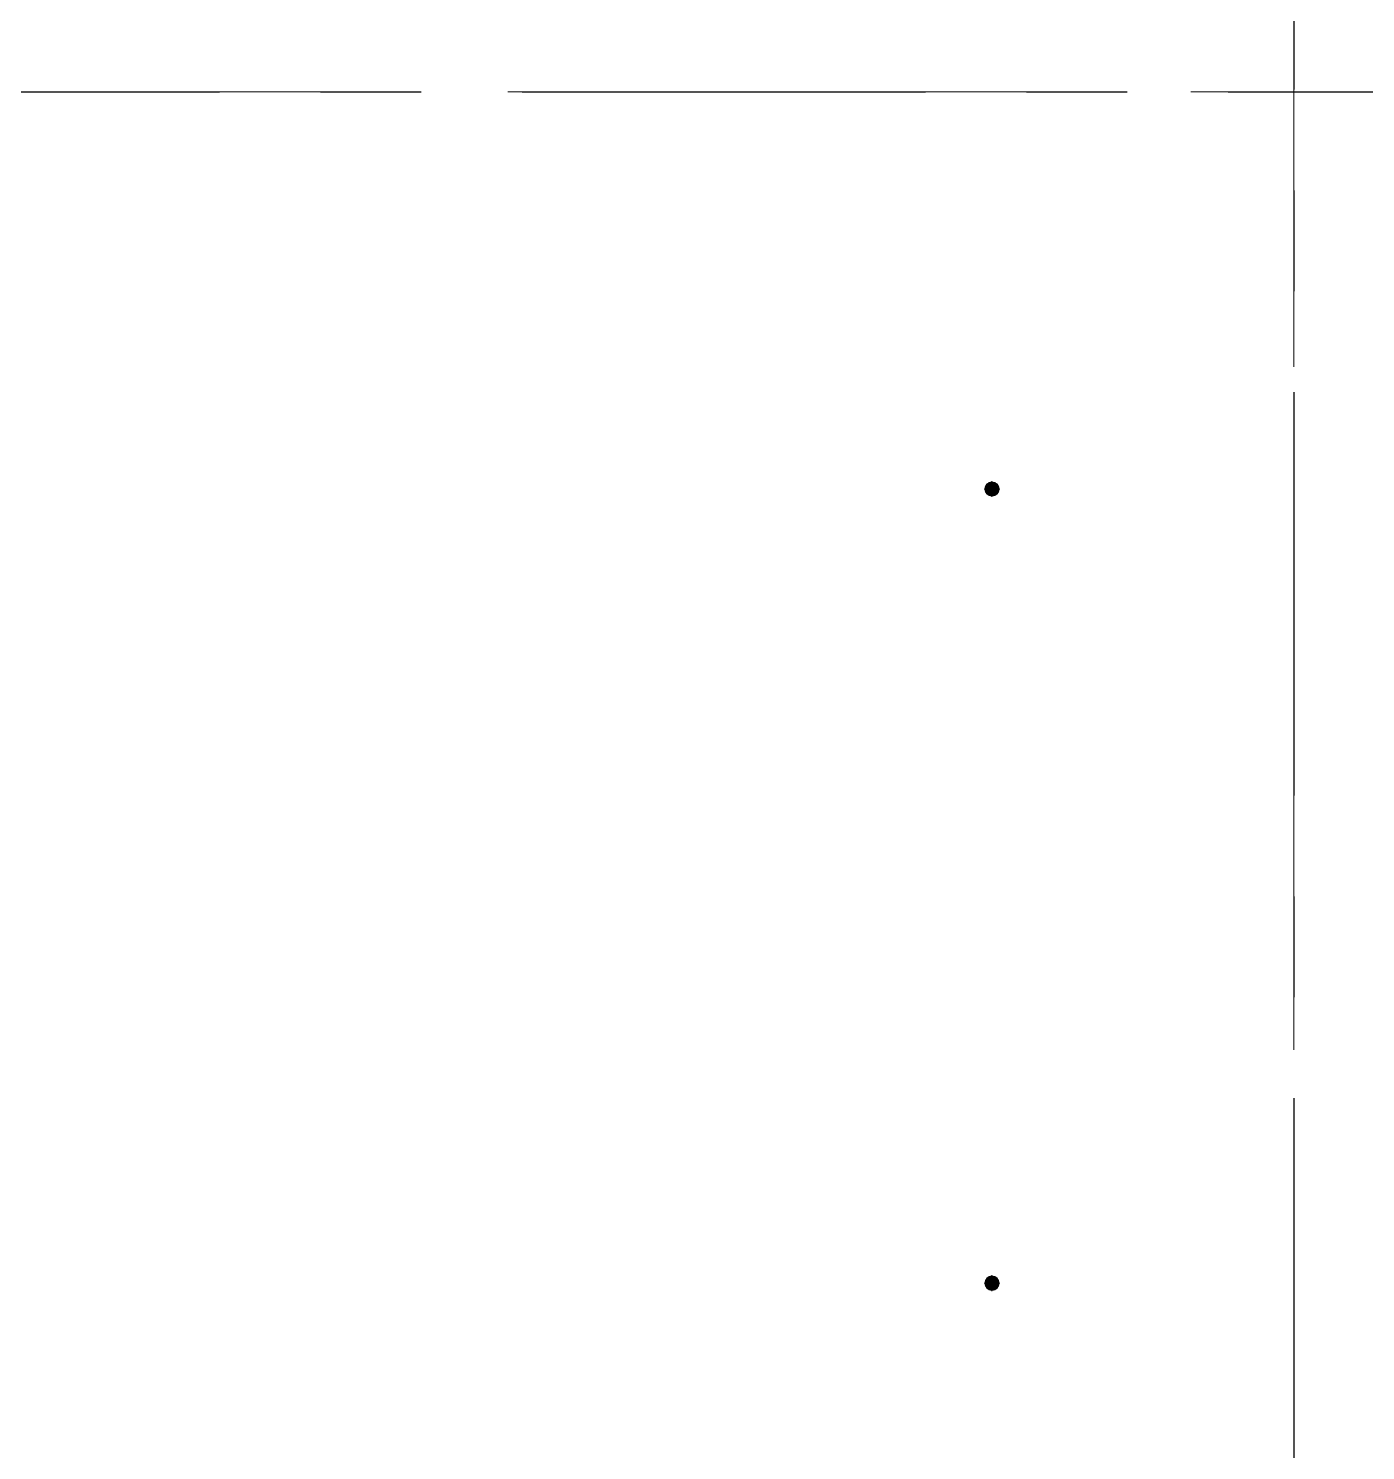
# Model space of a CAD drawing. Header units: millimetres. Extents: x -4000 to 187956, y -58990 to 162485.
# Drawn here: x 46516 to 50726, y 51173 to 55650 of the extents above; entities that cross this region are included whole.
import ezdxf

# ---------------------------------------------------------------- set-up
doc = ezdxf.new("R2010")
doc.units = ezdxf.units.MM
for name, pattern in [('Dash 1_16_', [317.5, 158.75, -158.75]), ('Grid Line', [2222.5, 1270, -317.5, 317.5, -317.5]), ('Grid Line 12_5mm', [2150, 1250, -300, 300, -300])]:
    doc.linetypes.add(name, pattern=pattern)
for name, color, linetype, lineweight in [('F-SPRN', 3, 'Continuous', 9), ('P-PIPE', 3, 'Continuous', 9), ('P-PIPE-CNTR', 3, 'Continuous', 9), ('S-GRID', 1, 'Continuous', 30)]:
    doc.layers.add(name, color=color, linetype=linetype, lineweight=lineweight)

# ---------------------------------------------------------------- blocks, each defined once
blk = doc.blocks.new('CMF2_NHAXUONG_A_rvt-1-FFS - TANG 1')
at = {"layer": 'S-GRID', "linetype": 'Grid Line 12_5mm', "lineweight": 9}
for p, q in [((50500, 161185.2), (50500, -16487.4)), ((-824.3, 55450), (183641.1, 55450))]:
    blk.add_line(p, q, dxfattribs=at)
blk = doc.blocks.new('Sprinkler_Up - DN20-V623-FFS - TANG 1')
at = {"layer": 'F-SPRN', "transparency": 33554534}
for points in [[(-13.5, 0), (-3.9, 0.7), (-1.7, 2.9), (-1.2, 3.5), (-0.6, 4), (0.6, 4), (1.2, 3.5), (1.7, 2.9), (4.6, 0), (22.2, 0), (18, 13.1), (6.9, 21.2), (-6.9, 21.2), (-18, 13.1), (-22.2, 0)], [(3.4, -21.2), (6.9, -21.2), (18, -13.1), (22.2, 0), (3.9, -0.7), (1.7, -2.9), (1.2, -3.5), (0.6, -4), (-0.6, -4), (-1.2, -3.5), (-1.7, -2.9), (-4.6, 0), (-22.2, 0), (-18, -13.1), (-6.9, -21.2), (0, -21.2)], [(0, -16.7), (4.3, -16.1), (12.6, -10.4), (16.1, -4.3), (16.1, 4.3), (11.8, 11.8), (8.3, 14.4), (0, 16.7), (-4.3, 16.1), (-11.8, 11.8), (-16.1, 4.3), (-16.1, -4.3), (-11.8, -11.8), (-8.3, -14.4)], [(0, -15.6), (7.8, -13.5), (13.5, -7.8), (15.1, -4), (15.1, 4), (13.5, 7.8), (7.8, 13.5), (0, 15.6), (-7.8, 13.5), (-11, 11), (-15.1, 4), (-15.1, -4), (-11, -11), (-7.8, -13.5)], [(-10.9, -5.5), (-10.9, 5.4), (-14.5, 5.4), (-14.5, -5.5)], [(-7.7, -5.5), (-7.7, 5.4), (-10.9, 5.4), (-10.9, -5.5)], [(0, -5.5), (0, 5.4), (-7.7, 5.4), (-7.7, -5.5)], [(0, 0), (5.7, 0), (2.9, 4.9), (-2.9, 4.9), (-5.7, 0)], [(2.9, -4.9), (5.7, 0), (-5.7, 0), (-2.9, -4.9)], [(-4.6, 0), (4.6, 0), (0, 4.6)], [(0, -4.6), (4.6, 0), (-4.6, 0)], [(0, -2.6), (1.3, 0), (-1.8, 0)], [(-1.3, 0), (1.8, 0), (0, 2.6)], [(7.7, -5.5), (7.7, 5.4), (0, 5.4), (0, -5.5)], [(10.9, -5.5), (10.9, 5.4), (7.7, 5.4), (7.7, -5.5)], [(14.5, -5.5), (14.5, 5.4), (10.9, 5.4), (10.9, -5.5)]]:
    blk.add_hatch(color=1, dxfattribs=at).paths.add_polyline_path(points)
at = {"layer": 'F-SPRN', "color": 1}
for p, q in [((-11.5, 5.4), (-14.5, 5.4)), ((-14.5, 5.4), (-11.3, 5.4)), ((-14.5, 5.4), (-14.5, 3.7)), ((-14.5, 3.3), (-14.5, 0)), ((-11.5, 5.4), (-11.5, 4)), ((-10.9, 1.9), (-10.9, 3.6)), ((-10.8, 5.4), (-8, 5.4)), ((-8.1, 5.4), (-10.8, 5.4)), ((-8.1, 5.4), (-8.1, 2.8)), ((-8.1, 2.5), (-8.1, 0.7)), ((-7.7, 4.8), (-7.7, 2.7)), ((-7.7, 4.8), (-7.7, 2.7)), ((-7.7, 2.1), (-7.7, 0.5)), ((-7.7, 2.1), (-7.7, 0.5)), ((-6.7, 5.4), (-4.7, 5.4)), ((-5.8, 3.8), (-5.8, 2.2)), ((-2.1, 0), (-2.1, 0)), ((-2.1, 0), (-2.1, -0.1)), ((0, 2.1), (-0.1, 2.1)), ((2.1, 0), (2.1, 0.1)), ((2.1, 0), (2.1, 0)), ((4.7, 5.4), (6.5, 5.4)), ((7.7, 5.4), (10.8, 5.4)), ((7.7, 5.2), (7.7, 2.7)), ((7.7, 5.2), (7.7, 2.7)), ((7.7, 2.3), (7.7, 0.5)), ((7.7, 2.3), (7.7, 0.5)), ((10.8, 5.4), (8.1, 5.4)), ((8.1, 5.4), (8.1, 2.8)), ((8.1, 2.5), (8.1, 0.4)), ((10.9, 5.4), (14.5, 5.4)), ((10.9, 3.6), (10.9, 0.2)), ((14.5, 5.4), (11.5, 5.4)), ((11.5, 5.4), (11.5, 4)), ((11.5, 3), (11.5, 0.2)), ((14.5, 5.4), (14.5, -5.5)), ((-14.5, -1.3), (-14.5, -3.7)), ((-11.1, -5.5), (-14.5, -5.5)), ((-14.5, -5.5), (-11.5, -5.5)), ((-10.9, -2.6), (-10.9, -1.3)), ((-10.8, -5.5), (-8.1, -5.5)), ((-7.8, -5.5), (-10.8, -5.5)), ((-8.1, -4.2), (-8.1, -5.5)), ((-7.7, -2.7), (-7.7, -4)), ((-7.7, -2.7), (-7.7, -4)), ((-7, -5.5), (-5.8, -5.5)), ((-4.8, -5.5), (-7, -5.5)), ((-5.8, -2.3), (-5.8, -3.8)), ((-2.1, -0.3), (-2, -0.4)), ((-2, -0.4), (-2, -0.5)), ((-2, -0.5), (-2, -0.6)), ((-2, -0.6), (-2, -0.7)), ((-2, -0.7), (-1.9, -0.7)), ((-1.9, -0.7), (-1.9, -0.8)), ((-1.9, -0.8), (-1.9, -0.9)), ((-1.9, -0.9), (-1.8, -1)), ((-1.8, -1), (-1.8, -1.1)), ((-1.8, -1), (-1.8, -1)), ((-1.8, -1.1), (-1.7, -1.2)), ((-1.7, -1.2), (-1.6, -1.3)), ((-1.7, -1.2), (-1.7, -1.2)), ((-1.6, -1.3), (-1.6, -1.4)), ((-1.6, -1.4), (-1.5, -1.4)), ((-1.5, -1.4), (-1.4, -1.5)), ((-1.4, -1.5), (-1.3, -1.6)), ((-1.4, -1.5), (-1.4, -1.5)), ((-1.3, -1.6), (-1.3, -1.7)), ((-1.3, -1.7), (-1.2, -1.7)), ((-1.2, -1.7), (-1.1, -1.7)), ((-1.1, -1.7), (-1.1, -1.8)), ((-1.1, -1.8), (-1, -1.8)), ((-1, -1.8), (-0.9, -1.9)), ((-0.9, -1.9), (-0.8, -1.9)), ((-0.8, -1.9), (-0.7, -2)), ((-0.8, -1.9), (-0.8, -1.9)), ((-0.7, -2), (-0.6, -2)), ((-0.6, -2), (-0.5, -2)), ((-0.5, -2), (-0.4, -2)), ((-0.4, -2), (-0.3, -2.1)), ((-0.4, -2), (-0.4, -2)), ((-0.3, -2.1), (-0.2, -2.1)), ((-0.2, -2.1), (-0.1, -2.1)), ((-0.1, -2.1), (0, -2.1)), ((0, -2.1), (0.1, -2.1)), ((0.1, -2.1), (0.2, -2.1)), ((0.1, -2.1), (0.1, -2.1)), ((0.2, -2.1), (0.3, -2.1)), ((0.3, -2.1), (0.4, -2)), ((0.4, -2), (0.5, -2)), ((0.5, -2), (0.6, -2)), ((0.6, -2), (0.7, -2)), ((0.6, -2), (0.6, -2)), ((0.7, -2), (0.8, -1.9)), ((0.8, -1.9), (0.9, -1.9)), ((0.9, -1.9), (1, -1.8)), ((0.9, -1.9), (0.9, -1.9)), ((1, -1.8), (1.1, -1.8)), ((1.1, -1.8), (1.2, -1.7)), ((1.2, -1.7), (1.3, -1.6)), ((1.2, -1.7), (1.2, -1.7)), ((1.3, -1.6), (1.4, -1.6)), ((1.4, -1.5), (1.5, -1.5)), ((1.4, -1.6), (1.4, -1.5)), ((1.5, -1.4), (1.6, -1.3)), ((1.5, -1.5), (1.5, -1.4)), ((1.6, -1.3), (1.7, -1.2)), ((1.6, -1.3), (1.6, -1.3)), ((1.7, -1.1), (1.8, -1.1)), ((1.7, -1.2), (1.7, -1.1)), ((1.8, -1), (1.9, -0.9)), ((1.8, -1.1), (1.8, -1)), ((1.9, -0.8), (2, -0.7)), ((1.9, -0.8), (1.9, -0.8)), ((1.9, -0.9), (1.9, -0.8)), ((2, -0.4), (2.1, -0.3)), ((2, -0.5), (2, -0.4)), ((2, -0.5), (2, -0.5)), ((2, -0.6), (2, -0.5)), ((2, -0.7), (2, -0.6)), ((2.1, -0.1), (2.1, 0)), ((2.1, -0.2), (2.1, -0.1)), ((2.1, -0.3), (2.1, -0.2)), ((7, -5.5), (4.8, -5.5)), ((5.8, -2.2), (5.8, -3.8)), ((5.8, -5.5), (7, -5.5)), ((7.7, -0.5), (7.7, -2.3)), ((7.7, -0.5), (7.7, -2.3)), ((7.7, -2.7), (7.7, -5.4)), ((7.7, -2.7), (7.7, -5.4)), ((10.8, -5.5), (7.7, -5.5)), ((8.1, -0.4), (8.1, -2.5)), ((8.1, -2.8), (8.1, -5.5)), ((8.1, -5.5), (10.8, -5.5)), ((10.9, -0.2), (10.9, -3.6)), ((14.5, -5.5), (10.9, -5.5)), ((11.5, -0.2), (11.5, -3)), ((11.5, -4), (11.5, -5.5)), ((11.5, -5.5), (14.5, -5.5))]:
    blk.add_line(p, q, dxfattribs=at)
at = {"layer": 'F-SPRN', "color": 1, "flags": 128}
for points in [[(-2, 0.7), (-2, 0.6), (-2, 0.5), (-2, 0.5), (-2, 0.4), (-2.1, 0.3), (-2.1, 0.2)], [(-2.1, 0.2), (-2.1, 0.1), (-2.1, 0)], [(-1.4, 1.6), (-1.4, 1.5), (-1.5, 1.5), (-1.5, 1.4), (-1.6, 1.3), (-1.6, 1.3), (-1.7, 1.2), (-1.7, 1.1), (-1.8, 1.1), (-1.8, 1), (-1.9, 0.9), (-1.9, 0.8), (-1.9, 0.8), (-2, 0.7)], [(-0.6, 2), (-0.7, 2), (-0.8, 1.9), (-0.9, 1.9), (-0.9, 1.9), (-1, 1.8), (-1.1, 1.8), (-1.2, 1.7), (-1.2, 1.7), (-1.3, 1.6), (-1.4, 1.6)], [(-0.5, 2), (-0.6, 2), (-0.6, 2)], [(-0.1, 2.1), (-0.1, 2.1), (-0.2, 2.1), (-0.3, 2.1), (-0.4, 2), (-0.5, 2)], [(1.8, 1.1), (1.7, 1.2), (1.7, 1.2), (1.6, 1.3), (1.6, 1.4), (1.5, 1.4), (1.4, 1.5), (1.4, 1.5), (1.3, 1.6), (1.3, 1.7), (1.2, 1.7), (1.1, 1.7), (1.1, 1.8), (1, 1.8), (0.9, 1.9), (0.8, 1.9), (0.8, 1.9), (0.7, 2), (0.6, 2), (0.5, 2), (0.4, 2), (0.4, 2), (0.3, 2.1), (0.2, 2.1), (0.1, 2.1), (0, 2.1)], [(1.8, 1), (1.8, 1), (1.8, 1.1)], [(2, 0.4), (2, 0.5), (2, 0.6), (2, 0.7), (1.9, 0.7), (1.9, 0.8), (1.9, 0.9), (1.8, 1)], [(2.1, 0.1), (2.1, 0.2), (2.1, 0.2), (2.1, 0.3), (2, 0.4)], [(-2.1, -0.1), (-2.1, -0.2), (-2.1, -0.2), (-2.1, -0.3)]]:
    blk.add_lwpolyline(points, dxfattribs=at)
at = {"layer": 'F-SPRN', "color": 1}
for radius, start, end in [(22.2, 360, 180), (21.9, 165.6773, 179.2615), (21.9, 144.7698, 164.8151), (21.9, 126.6942, 143.2701), (16.7, 167.6802, 180), (16.7, 167.6802, 180), (16.7, 155.3879, 164.9693), (16.7, 155.3879, 164.9693), (15.6, 166.4265, 180), (15.6, 166.4265, 180), (15.6, 150.9409, 165), (15.6, 159.6139, 165), (16.7, 136.7213, 149.931), (16.7, 136.7213, 149.931), (15.6, 150.9409, 156.3845), (15.6, 138.4214, 150), (15.6, 138.4214, 150), (21.9, 108.2621, 125.7507), (16.7, 121.4181, 130.5751), (16.7, 121.4181, 130.5751), (15.6, 120.5262, 133.2078), (15.6, 120.5262, 133.2078), (16.7, 106.5995, 120), (16.7, 106.5995, 120), (15.6, 114.4363, 119.9813), (15.6, 114.4363, 119.9813), (21.9, 99.348, 107.901), (4.63, 155.7832, 180), (4.63, 155.7832, 180), (16.7, 96.4143, 105), (16.7, 96.4143, 105), (4.63, 109.0192, 138.2703), (4.63, 109.0192, 138.2703), (21.9, 90.145, 98.8503), (15.6, 95.5762, 100.6843), (15.6, 95.5762, 100.6843), (2.56, 109.0192, 168.8278), (2.56, 109.0192, 168.8278), (2.04, 109.0192, 180), (16.7, 83.0684, 90), (16.7, 83.0684, 90), (4.63, 17.9592, 90), (4.63, 17.9592, 90), (3.81, 57.0577, 90), (2.56, 14.5599, 90), (2.56, 14.5599, 90), (2.04, 10.4703, 90), (21.9, 72.5583, 89.4624), (15.6, 75.573, 80.5892), (15.6, 75.573, 80.5892), (3.81, 16.1605, 43.8358), (15.6, 67.5614, 74.5481), (15.6, 67.5614, 74.5481), (16.7, 60, 75), (16.7, 60, 75), (15.6, 60.0187, 65.5637), (15.6, 60.0187, 65.5637), (21.9, 54.2493, 71.7379), (15.6, 46.7922, 60), (15.6, 46.7922, 60), (16.7, 49.4249, 58.5819), (16.7, 49.4249, 58.5819), (15.6, 30, 41.5786), (15.6, 30, 41.5786), (16.7, 30, 43.2787), (16.7, 30, 43.2787), (21.9, 36.7299, 53.3058), (15.6, 23.6155, 29.5646), (15.6, 15, 29.5646), (15.6, 15, 20.3861), (16.7, 15, 24.6121), (16.7, 15, 24.6121), (15.6, 360, 13.6618), (15.6, 0, 13.6618), (16.7, 360, 12.3198), (16.7, 0, 12.3198), (21.9, 15.1849, 35.2302), (21.9, 0.7385, 14.3227), (22.2, 180, 360), (21.9, 180.7385, 194.3227), (21.9, 195.1849, 215.2302), (21.9, 216.7299, 233.3058), (16.7, 180, 192.3198), (16.7, 180, 192.3198), (16.7, 195.0307, 204.6121), (16.7, 195.0307, 204.6121), (15.6, 181.9082, 193.6618), (15.6, 181.9082, 193.6618), (15.6, 197.3339, 209.5646), (15.6, 197.3339, 209.5646), (16.7, 210.069, 219.1488), (16.7, 210.069, 219.1488), (15.6, 212.5472, 221.5786), (15.6, 212.5472, 221.5786), (21.9, 234.2493, 251.7379), (15.6, 222.2472, 225), (15.6, 222.2472, 225), (16.7, 229.4249, 238.5819), (16.7, 229.4249, 238.5819), (15.6, 233.795, 240), (15.6, 233.795, 240), (16.7, 240, 255), (16.7, 240, 255), (15.6, 240.0187, 254.5481), (15.6, 240.0187, 254.5481), (21.9, 252.5583, 269.4624), (4.63, 197.9592, 0), (4.63, 197.9592, 360), (15.6, 255, 267.64), (15.6, 255, 267.64), (3.81, 196.1605, 360), (2.56, 191.1677, 270), (2.56, 191.1677, 270), (2.04, 190.4703, 270), (16.7, 263.0684, 270), (16.7, 263.0684, 270), (2.04, 270, 0), (2.56, 270, 0), (2.56, 270, 360), (21.9, 270.145, 278.8503), (15.6, 275.5762, 280.6843), (15.6, 275.5762, 280.6843), (16.7, 276.4143, 285), (16.7, 276.4143, 285), (21.9, 279.348, 287.901), (16.7, 286.5995, 300), (16.7, 286.5995, 300), (15.6, 294.4363, 299.9813), (15.6, 294.4363, 299.9813), (21.9, 288.2621, 305.7507), (15.6, 300, 313.2078), (15.6, 300, 313.2078), (16.7, 301.4181, 310.5751), (16.7, 301.4181, 310.5751), (15.6, 315, 317.7528), (15.6, 315, 317.7528), (15.6, 318.4214, 330), (15.6, 318.4214, 330), (16.7, 320.8512, 330), (16.7, 320.8512, 330), (21.9, 306.6942, 323.2701), (15.6, 330.4354, 345), (15.6, 330.4354, 336.3845), (15.6, 339.6139, 345), (15.6, 346.3382, 360), (15.6, 346.3382, 360), (16.7, 335.3879, 345), (16.7, 335.3879, 345), (16.7, 347.6802, 360), (16.7, 347.6802, 360), (21.9, 324.7698, 344.8151), (21.9, 345.6773, 359.2615)]:
    blk.add_arc((0, 0), radius, start, end, dxfattribs=at)
blk = doc.blocks.new('Sprinkler_Up - DN20-V624-FFS - TANG 1')
at = {"layer": 'F-SPRN', "transparency": 33554534}
for points in [[(-13.5, 0), (-3.9, 0.7), (-1.7, 2.9), (-1.2, 3.5), (-0.6, 4), (0.6, 4), (1.2, 3.5), (1.7, 2.9), (4.6, 0), (22.2, 0), (18, 13.1), (6.9, 21.2), (-6.9, 21.2), (-18, 13.1), (-22.2, 0)], [(0, -21.2), (6.9, -21.2), (18, -13.1), (22.2, 0), (3.9, -0.7), (1.7, -2.9), (1.2, -3.5), (0.6, -4), (-0.6, -4), (-1.2, -3.5), (-1.7, -2.9), (-4.6, 0), (-22.2, 0), (-18, -13.1), (-6.9, -21.2)], [(0, -16.7), (4.3, -16.1), (11.8, -11.8), (16.1, -4.3), (16.1, 4.3), (11.8, 11.8), (8.3, 14.4), (0, 16.7), (-4.3, 16.1), (-11.8, 11.8), (-16.1, 4.3), (-16.1, -4.3), (-11.8, -11.8), (-8.3, -14.4)], [(0, -15.6), (7.8, -13.5), (13.5, -7.8), (15.1, -4), (15.1, 4), (13.5, 7.8), (7.8, 13.5), (0, 15.6), (-7.8, 13.5), (-11, 11), (-15.1, 4), (-15.1, -4), (-11, -11), (-7.8, -13.5)], [(-10.9, -5.5), (-10.9, 5.4), (-14.5, 5.4), (-14.5, -5.5)], [(-7.7, -5.5), (-7.7, 5.4), (-10.9, 5.4), (-10.9, -5.5)], [(0, -5.5), (0, 5.4), (-7.7, 5.4), (-7.7, -5.5)], [(0, 0), (5.7, 0), (2.9, 4.9), (-2.9, 4.9), (-5.7, 0)], [(-2.9, -4.9), (2.9, -4.9), (5.7, 0), (-5.7, 0)], [(0, 0), (4.6, 0), (0, 4.6), (-4.6, 0)], [(0, -4.6), (4.6, 0), (-4.6, 0)], [(0, -2.6), (1.3, 0), (-1.8, 0)], [(-1.3, 0), (1.8, 0), (0, 2.6)], [(7.7, -5.5), (7.7, 5.4), (0, 5.4), (0, -5.5)], [(10.9, -5.5), (10.9, 5.4), (7.7, 5.4), (7.7, -5.5)], [(14.5, -5.5), (14.5, 5.4), (10.9, 5.4), (10.9, -5.5)]]:
    blk.add_hatch(color=1, dxfattribs=at).paths.add_polyline_path(points)
at = {"layer": 'F-SPRN', "color": 1}
for p, q in [((-11.5, 5.4), (-14.5, 5.4)), ((-14.5, 5.4), (-11.3, 5.4)), ((-14.5, 5.4), (-14.5, 3.7)), ((-14.5, 3.3), (-14.5, 0)), ((-11.5, 5.4), (-11.5, 4)), ((-10.9, 1.9), (-10.9, 3.6)), ((-10.8, 5.4), (-8, 5.4)), ((-8.1, 5.4), (-10.8, 5.4)), ((-8.1, 5.4), (-8.1, 2.8)), ((-8.1, 2.5), (-8.1, 0.7)), ((-7.7, 4.8), (-7.7, 2.7)), ((-7.7, 4.8), (-7.7, 2.7)), ((-7.7, 2.1), (-7.7, 0.5)), ((-7.7, 2.1), (-7.7, 0.5)), ((-6.7, 5.4), (-4.7, 5.4)), ((-5.8, 3.8), (-5.8, 2.2)), ((-2.1, 0), (-2.1, 0)), ((-2.1, 0), (-2.1, -0.1)), ((-0.5, 2), (-0.6, 2)), ((-0.6, 2), (-0.6, 2)), ((0, 2.1), (-0.1, 2.1)), ((2.1, 0), (2.1, 0.1)), ((2.1, 0), (2.1, 0)), ((4.7, 5.4), (6.5, 5.4)), ((7.7, 5.4), (10.8, 5.4)), ((7.7, 5.2), (7.7, 2.7)), ((7.7, 5.2), (7.7, 2.7)), ((7.7, 2.3), (7.7, 0.5)), ((7.7, 2.3), (7.7, 0.5)), ((10.8, 5.4), (8.1, 5.4)), ((8.1, 5.4), (8.1, 2.8)), ((8.1, 2.5), (8.1, 0.4)), ((10.9, 5.4), (14.5, 5.4)), ((10.9, 3.6), (10.9, 0.2)), ((14.5, 5.4), (11.5, 5.4)), ((11.5, 5.4), (11.5, 4)), ((11.5, 3), (11.5, 0.2)), ((14.5, 5.4), (14.5, -5.5)), ((-14.5, -1.3), (-14.5, -3.7)), ((-11.1, -5.5), (-14.5, -5.5)), ((-14.5, -5.5), (-11.5, -5.5)), ((-10.9, -2.6), (-10.9, -1.3)), ((-10.8, -5.5), (-8.1, -5.5)), ((-7.8, -5.5), (-10.8, -5.5)), ((-8.1, -4.2), (-8.1, -5.5)), ((-7.7, -2.7), (-7.7, -4)), ((-7.7, -2.7), (-7.7, -4)), ((-7, -5.5), (-5.8, -5.5)), ((-4.8, -5.5), (-7, -5.5)), ((-5.8, -2.3), (-5.8, -3.8)), ((-2.1, -0.3), (-2, -0.4)), ((-2, -0.4), (-2, -0.5)), ((-2, -0.5), (-2, -0.6)), ((-2, -0.6), (-2, -0.7)), ((-2, -0.7), (-1.9, -0.7)), ((-1.9, -0.7), (-1.9, -0.8)), ((-1.9, -0.8), (-1.9, -0.9)), ((-1.9, -0.9), (-1.8, -1)), ((-1.8, -1), (-1.8, -1.1)), ((-1.8, -1), (-1.8, -1)), ((-1.8, -1.1), (-1.7, -1.2)), ((-1.7, -1.2), (-1.6, -1.3)), ((-1.7, -1.2), (-1.7, -1.2)), ((-1.6, -1.3), (-1.6, -1.4)), ((-1.6, -1.4), (-1.5, -1.4)), ((-1.5, -1.4), (-1.4, -1.5)), ((-1.4, -1.5), (-1.3, -1.6)), ((-1.4, -1.5), (-1.4, -1.5)), ((-1.3, -1.6), (-1.3, -1.7)), ((-1.3, -1.7), (-1.2, -1.7)), ((-1.2, -1.7), (-1.1, -1.7)), ((-1.1, -1.7), (-1.1, -1.8)), ((-1.1, -1.8), (-1, -1.8)), ((-1, -1.8), (-0.9, -1.9)), ((-0.9, -1.9), (-0.8, -1.9)), ((-0.8, -1.9), (-0.7, -2)), ((-0.8, -1.9), (-0.8, -1.9)), ((-0.7, -2), (-0.6, -2)), ((-0.6, -2), (-0.5, -2)), ((-0.5, -2), (-0.4, -2)), ((-0.4, -2), (-0.3, -2.1)), ((-0.4, -2), (-0.4, -2)), ((-0.3, -2.1), (-0.2, -2.1)), ((-0.2, -2.1), (-0.1, -2.1)), ((-0.1, -2.1), (0, -2.1)), ((0, -2.1), (0.1, -2.1)), ((0.1, -2.1), (0.2, -2.1)), ((0.1, -2.1), (0.1, -2.1)), ((0.2, -2.1), (0.3, -2.1)), ((0.3, -2.1), (0.4, -2)), ((0.4, -2), (0.5, -2)), ((0.5, -2), (0.6, -2)), ((0.6, -2), (0.7, -2)), ((0.6, -2), (0.6, -2)), ((0.7, -2), (0.8, -1.9)), ((0.8, -1.9), (0.9, -1.9)), ((0.9, -1.9), (1, -1.8)), ((0.9, -1.9), (0.9, -1.9)), ((1, -1.8), (1.1, -1.8)), ((1.1, -1.8), (1.2, -1.7)), ((1.2, -1.7), (1.3, -1.6)), ((1.2, -1.7), (1.2, -1.7)), ((1.3, -1.6), (1.4, -1.6)), ((1.4, -1.5), (1.5, -1.5)), ((1.4, -1.6), (1.4, -1.5)), ((1.5, -1.4), (1.6, -1.3)), ((1.5, -1.5), (1.5, -1.4)), ((1.6, -1.3), (1.7, -1.2)), ((1.6, -1.3), (1.6, -1.3)), ((1.7, -1.1), (1.8, -1.1)), ((1.7, -1.2), (1.7, -1.1)), ((1.8, -1), (1.9, -0.9)), ((1.8, -1.1), (1.8, -1)), ((1.9, -0.8), (2, -0.7)), ((1.9, -0.8), (1.9, -0.8)), ((1.9, -0.9), (1.9, -0.8)), ((2, -0.4), (2.1, -0.3)), ((2, -0.5), (2, -0.4)), ((2, -0.5), (2, -0.5)), ((2, -0.6), (2, -0.5)), ((2, -0.7), (2, -0.6)), ((2.1, -0.1), (2.1, 0)), ((2.1, -0.2), (2.1, -0.1)), ((2.1, -0.3), (2.1, -0.2)), ((7, -5.5), (4.8, -5.5)), ((5.8, -2.2), (5.8, -3.8)), ((5.8, -5.5), (7, -5.5)), ((7.7, -0.5), (7.7, -2.3)), ((7.7, -0.5), (7.7, -2.3)), ((7.7, -2.7), (7.7, -5.4)), ((7.7, -2.7), (7.7, -5.4)), ((10.8, -5.5), (7.7, -5.5)), ((8.1, -0.4), (8.1, -2.5)), ((8.1, -2.8), (8.1, -5.5)), ((8.1, -5.5), (10.8, -5.5)), ((10.9, -0.2), (10.9, -3.6)), ((14.5, -5.5), (10.9, -5.5)), ((11.5, -0.2), (11.5, -3)), ((11.5, -4), (11.5, -5.5)), ((11.5, -5.5), (14.5, -5.5))]:
    blk.add_line(p, q, dxfattribs=at)
at = {"layer": 'F-SPRN', "color": 1, "flags": 128}
for points in [[(-2, 0.4), (-2.1, 0.3), (-2.1, 0.2), (-2.1, 0.1), (-2.1, 0)], [(-0.6, 2), (-0.7, 2), (-0.8, 1.9), (-0.9, 1.9), (-0.9, 1.9), (-1, 1.8), (-1.1, 1.8), (-1.2, 1.7), (-1.2, 1.7), (-1.3, 1.6), (-1.4, 1.6), (-1.4, 1.5), (-1.5, 1.5), (-1.5, 1.4), (-1.6, 1.3), (-1.6, 1.3), (-1.7, 1.2), (-1.7, 1.1), (-1.8, 1.1), (-1.8, 1), (-1.9, 0.9), (-1.9, 0.8), (-1.9, 0.8), (-2, 0.7), (-2, 0.6), (-2, 0.5), (-2, 0.5), (-2, 0.4)], [(-0.1, 2.1), (-0.1, 2.1), (-0.2, 2.1), (-0.3, 2.1), (-0.4, 2), (-0.5, 2)], [(1.2, 1.7), (1.1, 1.7), (1.1, 1.8), (1, 1.8), (0.9, 1.9), (0.8, 1.9), (0.8, 1.9), (0.7, 2), (0.6, 2), (0.5, 2), (0.4, 2), (0.4, 2), (0.3, 2.1), (0.2, 2.1), (0.1, 2.1), (0, 2.1)], [(1.6, 1.3), (1.6, 1.4), (1.5, 1.4), (1.4, 1.5), (1.4, 1.5), (1.3, 1.6), (1.3, 1.7), (1.2, 1.7)], [(2, 0.7), (1.9, 0.7), (1.9, 0.8), (1.9, 0.9), (1.8, 1), (1.8, 1), (1.8, 1.1), (1.7, 1.2), (1.7, 1.2), (1.6, 1.3)], [(2.1, 0.1), (2.1, 0.2), (2.1, 0.2), (2.1, 0.3), (2, 0.4), (2, 0.5), (2, 0.6), (2, 0.7)], [(-2.1, -0.1), (-2.1, -0.2), (-2.1, -0.2), (-2.1, -0.3)]]:
    blk.add_lwpolyline(points, dxfattribs=at)
at = {"layer": 'F-SPRN', "color": 1}
for radius, start, end in [(22.2, 360, 180), (21.9, 165.6773, 179.2615), (21.9, 144.7698, 164.8151), (21.9, 126.6942, 143.2701), (16.7, 167.6802, 180), (16.7, 167.6802, 180), (16.7, 155.3879, 164.9693), (16.7, 155.3879, 164.9693), (15.6, 166.4265, 180), (15.6, 166.4265, 180), (15.6, 150.9409, 165), (15.6, 159.6139, 165), (16.7, 136.7213, 149.931), (16.7, 136.7213, 149.931), (15.6, 150.9409, 156.3845), (15.6, 138.4214, 150), (15.6, 138.4214, 150), (21.9, 108.2621, 125.7507), (16.7, 121.4181, 130.5751), (16.7, 121.4181, 130.5751), (15.6, 120.5262, 133.2078), (15.6, 120.5262, 133.2078), (16.7, 106.5995, 120), (16.7, 106.5995, 120), (15.6, 114.4363, 119.9813), (15.6, 114.4363, 119.9813), (21.9, 99.348, 107.901), (4.63, 155.7832, 180), (4.63, 155.7832, 180), (16.7, 96.4143, 105), (16.7, 96.4143, 105), (4.63, 109.0192, 138.2703), (4.63, 109.0192, 138.2703), (21.9, 90.145, 98.8503), (15.6, 95.5762, 100.6843), (15.6, 95.5762, 100.6843), (2.56, 109.0192, 168.8278), (2.56, 109.0192, 168.8278), (2.04, 109.0192, 180), (16.7, 83.0684, 90), (16.7, 83.0684, 90), (4.63, 17.9592, 90), (4.63, 17.9592, 90), (3.81, 57.0577, 90), (2.56, 14.5599, 90), (2.56, 14.5599, 90), (2.04, 10.4703, 90), (21.9, 72.5583, 89.4624), (15.6, 75.573, 80.5892), (15.6, 75.573, 80.5892), (3.81, 16.1605, 43.8358), (15.6, 67.5614, 74.5481), (15.6, 67.5614, 74.5481), (16.7, 60, 75), (16.7, 60, 75), (15.6, 60.0187, 65.5637), (15.6, 60.0187, 65.5637), (21.9, 54.2493, 71.7379), (15.6, 46.7922, 60), (15.6, 46.7922, 60), (16.7, 49.4249, 58.5819), (16.7, 49.4249, 58.5819), (15.6, 30, 41.5786), (15.6, 30, 41.5786), (16.7, 30, 43.2787), (16.7, 30, 43.2787), (21.9, 36.7299, 53.3058), (15.6, 23.6155, 29.5646), (15.6, 15, 29.5646), (15.6, 15, 20.3861), (16.7, 15, 24.6121), (16.7, 15, 24.6121), (15.6, 360, 13.6618), (15.6, 0, 13.6618), (16.7, 360, 12.3198), (16.7, 0, 12.3198), (21.9, 15.1849, 35.2302), (21.9, 0.7385, 14.3227), (22.2, 180, 360), (21.9, 180.7385, 194.3227), (21.9, 195.1849, 215.2302), (21.9, 216.7299, 233.3058), (16.7, 180, 192.3198), (16.7, 180, 192.3198), (16.7, 195.0307, 204.6121), (16.7, 195.0307, 204.6121), (15.6, 181.9082, 193.6618), (15.6, 181.9082, 193.6618), (15.6, 197.3339, 209.5646), (15.6, 197.3339, 209.5646), (16.7, 210.069, 223.2787), (16.7, 210.069, 223.2787), (15.6, 212.5472, 221.5786), (15.6, 212.5472, 221.5786), (21.9, 234.2493, 251.7379), (16.7, 229.4249, 238.5819), (16.7, 229.4249, 238.5819), (15.6, 233.795, 240), (15.6, 233.795, 240), (16.7, 240, 255), (16.7, 240, 255), (15.6, 240.0187, 254.5481), (15.6, 240.0187, 254.5481), (21.9, 252.5583, 269.4624), (4.63, 197.9592, 0), (4.63, 197.9592, 360), (15.6, 255, 267.64), (15.6, 255, 267.64), (3.81, 196.1605, 360), (2.56, 191.1677, 270), (2.56, 191.1677, 270), (2.04, 190.4703, 270), (16.7, 263.0684, 270), (16.7, 263.0684, 270), (2.04, 270, 0), (2.56, 270, 0), (2.56, 270, 360), (21.9, 270.145, 278.8503), (15.6, 275.5762, 280.6843), (15.6, 275.5762, 280.6843), (16.7, 276.4143, 285), (16.7, 276.4143, 285), (21.9, 279.348, 287.901), (16.7, 286.5995, 300), (16.7, 286.5995, 300), (15.6, 294.4363, 299.9813), (15.6, 294.4363, 299.9813), (21.9, 288.2621, 305.7507), (15.6, 300, 313.2078), (15.6, 300, 313.2078), (16.7, 301.4181, 310.5751), (16.7, 301.4181, 310.5751), (15.6, 318.4214, 330), (15.6, 318.4214, 330), (16.7, 316.7213, 330), (16.7, 316.7213, 330), (21.9, 306.6942, 323.2701), (15.6, 330.4354, 345), (15.6, 330.4354, 336.3845), (15.6, 339.6139, 345), (15.6, 346.3382, 360), (15.6, 346.3382, 360), (16.7, 335.3879, 345), (16.7, 335.3879, 345), (16.7, 347.6802, 360), (16.7, 347.6802, 360), (21.9, 324.7698, 344.8151), (21.9, 345.6773, 359.2615)]:
    blk.add_arc((0, 0), radius, start, end, dxfattribs=at)
blk = doc.blocks.new('Steel_Transition_Threaded_HoaPhat - Standard-V957-FFS - TANG 1')
at = {"layer": 'P-PIPE', "lineweight": 13, "transparency": 33554534}
h = blk.add_hatch(color=1, dxfattribs=at)
h.paths.add_polyline_path([(49550, 54177.6), (49555.8, 54178.4), (49561.3, 54180.6), (49565.9, 54184.2), (49569.8, 54189.6), (49571.7, 54194.3), (49572.5, 54200.1), (49571.7, 54205.9), (49569.5, 54211.3), (49565.9, 54216), (49561.3, 54219.6), (49555.8, 54221.8), (49550, 54222.6), (49544.2, 54221.8), (49538.8, 54219.6), (49534.1, 54216), (49530.5, 54211.3), (49528.3, 54205.9), (49527.5, 54200.1), (49528.3, 54194.3), (49530.5, 54188.8), (49534.1, 54184.2), (49538.8, 54180.6), (49544.2, 54178.4)])
h.paths.add_polyline_path([(49550, 54180), (49544.8, 54180.7), (49540, 54182.7), (49535.8, 54185.9), (49532.6, 54190), (49530.6, 54194.9), (49529.9, 54200.1), (49530.6, 54205.3), (49532.6, 54210.1), (49535.8, 54214.3), (49540, 54217.5), (49544.8, 54219.5), (49550, 54220.2), (49555.2, 54219.5), (49560.1, 54217.5), (49564.2, 54214.3), (49567.4, 54210.1), (49569.4, 54205.3), (49570.1, 54200.1), (49569.4, 54194.9), (49567.1, 54189.6), (49564.2, 54185.9), (49560.1, 54182.7), (49555.2, 54180.7)])
for points in [[(49570.1, 54200.1), (49569.4, 54205.3), (49567.4, 54210.1), (49564.2, 54214.3), (49560.1, 54217.5), (49555.2, 54219.5), (49550, 54220.2), (49544.8, 54219.5), (49540, 54217.5), (49535.8, 54214.3), (49532.6, 54210.1), (49530.6, 54205.3), (49529.9, 54200.1), (49533.6, 54200.1), (49535.8, 54208.3), (49541.8, 54214.3), (49550, 54216.5), (49558.2, 54214.3), (49564.2, 54208.3), (49566.4, 54200.1)], [(49550, 54181.6), (49554.8, 54182.2), (49559.3, 54184.1), (49565.1, 54189.6), (49566, 54190.8), (49567.9, 54195.3), (49568.5, 54200.1), (49567.9, 54204.9), (49566, 54209.3), (49563.1, 54213.2), (49559.3, 54216.1), (49554.8, 54218), (49550, 54218.6), (49545.2, 54218), (49540.8, 54216.1), (49536.9, 54213.2), (49534, 54209.3), (49532.1, 54204.9), (49531.5, 54200.1), (49532.1, 54195.3), (49534.9, 54189.6), (49536.9, 54187), (49540.8, 54184.1), (49545.2, 54182.2)], [(49550, 54180), (49555.2, 54180.7), (49560.1, 54182.7), (49564.2, 54185.9), (49567.4, 54190), (49569.4, 54194.9), (49570.1, 54200.1), (49566.4, 54200.1), (49564.2, 54191.9), (49558.2, 54185.9), (49550, 54183.7), (49541.8, 54185.9), (49535.8, 54191.9), (49533.6, 54200.1), (49529.9, 54200.1), (49530.6, 54194.9), (49532.9, 54189.6), (49535.8, 54185.9), (49540, 54182.7), (49544.8, 54180.7)]]:
    blk.add_hatch(color=1, dxfattribs=at).paths.add_polyline_path(points)
at = {"layer": 'P-PIPE', "color": 20, "lineweight": 13}
for radius, start, end in [(22.5, 0, 180), (22.5, 0, 180), (20.1, 128.8856, 148.1553), (18.5, 123.4976, 133.2041), (18.5, 123.4976, 133.2041), (20.1, 109.6859, 125.0043), (16.4, 121.0738, 126.4537), (18.5, 106.819, 120), (18.5, 106.819, 120), (16.4, 113.4045, 120), (16.4, 107.4657, 111.9681), (20.1, 100.9975, 105), (18.5, 91.4353, 103.2046), (18.5, 91.4353, 103.2046), (16.4, 96.2132, 104.6042), (20.1, 90.5246, 98.5089), (18.5, 78.0986, 90), (18.5, 78.0986, 90), (20.1, 75.0607, 87.9279), (16.4, 66.9681, 75), (18.5, 60, 75), (18.5, 60, 75), (20.1, 54.9957, 75), (18.5, 46.7959, 56.5024), (18.5, 46.7959, 56.5024), (20.1, 31.8447, 51.1144), (22.5, 180, 0), (22.5, 180, 0), (20.1, 166.0499, 180), (20.1, 180, 193.9501), (20.1, 150, 162.7449), (20.1, 197.2551, 211.4051), (18.5, 166.5939, 180), (18.5, 166.5939, 180), (18.5, 180, 193.4061), (18.5, 180, 193.4061), (18.5, 157.6232, 165), (18.5, 157.6232, 165), (18.5, 195, 202.3768), (18.5, 195, 202.3768), (20.1, 211.8447, 231.1144), (16.4, 180.8106, 191.4533), (16.4, 168.5467, 175.1607), (18.5, 136.4297, 150), (18.5, 136.4297, 150), (18.5, 210, 223.5703), (18.5, 210, 223.5703), (16.4, 158.0319, 163.506), (16.4, 141.9681, 150), (16.4, 210.6635, 218.0319), (18.5, 226.7959, 236.5024), (18.5, 226.7959, 236.5024), (16.4, 219.8921, 225), (20.1, 234.9957, 255), (16.4, 230.4733, 236.6389), (18.5, 240, 255), (18.5, 240, 255), (16.4, 240, 246.5955), (16.4, 246.9681, 255), (20.1, 255.0607, 267.9279), (18.5, 258.0986, 270), (18.5, 258.0986, 270), (16.4, 264.1652, 268.506), (20.1, 270.5246, 278.5089), (18.5, 271.4353, 283.2046), (18.5, 271.4353, 283.2046), (16.4, 276.4537, 283.9063), (20.1, 280.9975, 285), (16.4, 287.4657, 291.9681), (18.5, 286.819, 300), (18.5, 286.819, 300), (16.4, 293.4045, 300), (20.1, 289.6859, 305.0043), (18.5, 303.4976, 313.2041), (18.5, 303.4976, 313.2041), (16.4, 315, 320.1079), (20.1, 308.8856, 328.1553), (16.4, 30, 38.0319), (18.5, 30, 43.5703), (18.5, 30, 43.5703), (18.5, 316.4297, 330), (18.5, 316.4297, 330), (16.4, 338.0319, 342.8691), (16.4, 0, 8.0319), (16.4, 351.9681, 0), (18.5, 15, 22.3768), (18.5, 15, 22.3768), (18.5, 337.6232, 345), (18.5, 337.6232, 345), (20.1, 328.5949, 342.7449), (20.1, 17.2551, 30), (18.5, 0, 13.4061), (18.5, 0, 13.4061), (18.5, 346.5939, 0), (18.5, 346.5939, 0), (20.1, 0, 13.9501), (20.1, 346.0499, 0)]:
    blk.add_arc((49550, 54200.1), radius, start, end, dxfattribs=at)
blk = doc.blocks.new('Steel_Transition_Threaded_HoaPhat - Standard-V953-FFS - TANG 1')
at = {"layer": 'P-PIPE', "lineweight": 13, "transparency": 33554534}
h = blk.add_hatch(color=1, dxfattribs=at)
h.paths.add_polyline_path([(49550, 126427.6), (49555.8, 126428.4), (49561.3, 126430.6), (49565.9, 126434.2), (49569.5, 126438.8), (49571.7, 126444.3), (49572.5, 126450.1), (49571.7, 126455.9), (49569.5, 126461.3), (49565.9, 126466), (49561.3, 126469.6), (49555.8, 126471.8), (49550, 126472.6), (49544.2, 126471.8), (49538.8, 126469.6), (49534.1, 126466), (49530.5, 126461.3), (49528.3, 126455.9), (49527.5, 126450.1), (49528.3, 126444.3), (49530.5, 126438.8), (49534.1, 126434.2), (49538.8, 126430.6), (49544.2, 126428.4)])
h.paths.add_polyline_path([(49550, 126430), (49544.8, 126430.7), (49540, 126432.7), (49535.8, 126435.9), (49532.6, 126440), (49530.6, 126444.9), (49529.9, 126450.1), (49530.6, 126455.3), (49532.6, 126460.1), (49535.8, 126464.3), (49540, 126467.5), (49544.8, 126469.5), (49550, 126470.2), (49555.2, 126469.5), (49560.1, 126467.5), (49564.2, 126464.3), (49567.4, 126460.1), (49569.4, 126455.3), (49570.1, 126450.1), (49569.4, 126444.9), (49567.4, 126440), (49564.2, 126435.9), (49560.1, 126432.7), (49555.2, 126430.7)])
for points in [[(49529.9, 126450.1), (49533.6, 126450.1), (49535.8, 126458.3), (49541.8, 126464.3), (49550, 126466.5), (49558.2, 126464.3), (49564.2, 126458.3), (49566.4, 126450.1), (49570.1, 126450.1), (49569.4, 126455.3), (49567.4, 126460.1), (49564.2, 126464.3), (49560.1, 126467.5), (49555.2, 126469.5), (49550, 126470.2), (49544.8, 126469.5), (49540, 126467.5), (49535.8, 126464.3), (49532.6, 126460.1), (49530.6, 126455.3)], [(49550, 126430), (49555.2, 126430.7), (49560.1, 126432.7), (49564.2, 126435.9), (49567.4, 126440), (49569.4, 126444.9), (49570.1, 126450.1), (49566.4, 126450.1), (49564.2, 126441.9), (49558.2, 126435.9), (49550, 126433.7), (49541.8, 126435.9), (49535.8, 126441.9), (49533.6, 126450.1), (49529.9, 126450.1), (49530.6, 126444.9), (49532.6, 126440), (49535.8, 126435.9), (49540, 126432.7), (49544.8, 126430.7)], [(49550, 126431.6), (49554.8, 126432.2), (49559.3, 126434.1), (49563.1, 126437), (49566, 126440.8), (49567.9, 126445.3), (49568.5, 126450.1), (49567.9, 126454.9), (49566, 126459.3), (49563.1, 126463.2), (49559.3, 126466.1), (49554.8, 126468), (49550, 126468.6), (49545.2, 126468), (49540.8, 126466.1), (49536.9, 126463.2), (49534, 126459.3), (49532.1, 126454.9), (49531.5, 126450.1), (49532.1, 126445.3), (49534, 126440.8), (49536.9, 126437), (49540.8, 126434.1), (49545.2, 126432.2)]]:
    blk.add_hatch(color=1, dxfattribs=at).paths.add_polyline_path(points)
at = {"layer": 'P-PIPE', "color": 20, "lineweight": 13}
for radius, start, end in [(22.5, 0, 180), (22.5, 0, 180), (20.1, 109.6859, 125.0043), (20.1, 100.9975, 105), (20.1, 90.5246, 98.5089), (20.1, 75.0607, 87.9279), (20.1, 54.9957, 75), (22.5, 180, 0), (22.5, 180, 0), (20.1, 166.0499, 180), (20.1, 180, 193.9501), (20.1, 150, 162.7449), (20.1, 197.2551, 210), (18.5, 166.5939, 180), (18.5, 166.5939, 180), (18.5, 180, 193.4061), (18.5, 180, 193.4061), (18.5, 157.6232, 165), (18.5, 157.6232, 165), (18.5, 195, 202.3768), (18.5, 195, 202.3768), (20.1, 128.8856, 148.1553), (20.1, 211.8447, 231.1144), (16.4, 180.8106, 191.4533), (16.4, 168.5467, 175.1607), (18.5, 136.4297, 150), (18.5, 136.4297, 150), (18.5, 210, 223.5703), (18.5, 210, 223.5703), (16.4, 158.0319, 163.506), (16.4, 141.9681, 150), (16.4, 210.6635, 218.0319), (18.5, 123.4976, 133.2041), (18.5, 123.4976, 133.2041), (18.5, 226.7959, 236.5024), (18.5, 226.7959, 236.5024), (20.1, 234.9957, 255), (16.4, 230.4733, 236.6389), (16.4, 121.0738, 126.4537), (18.5, 106.819, 120), (18.5, 106.819, 120), (18.5, 240, 255), (18.5, 240, 255), (16.4, 113.4045, 120), (16.4, 240, 246.5955), (16.4, 246.9681, 255), (16.4, 107.4657, 111.9681), (20.1, 255.0607, 267.9279), (18.5, 91.4353, 103.2046), (18.5, 91.4353, 103.2046), (16.4, 96.2132, 104.6042), (18.5, 258.0986, 270), (18.5, 258.0986, 270), (16.4, 264.1652, 268.506), (18.5, 78.0986, 90), (18.5, 78.0986, 90), (20.1, 270.5246, 278.5089), (18.5, 271.4353, 283.2046), (18.5, 271.4353, 283.2046), (16.4, 276.4537, 283.9063), (20.1, 280.9975, 285), (16.4, 66.9681, 75), (18.5, 60, 75), (18.5, 60, 75), (16.4, 287.4657, 291.9681), (18.5, 286.819, 300), (18.5, 286.819, 300), (16.4, 293.4045, 300), (20.1, 289.6859, 305.0043), (18.5, 46.7959, 56.5024), (18.5, 46.7959, 56.5024), (18.5, 303.4976, 313.2041), (18.5, 303.4976, 313.2041), (20.1, 31.8447, 51.1144), (20.1, 308.8856, 328.1553), (16.4, 30, 38.0319), (18.5, 30, 43.5703), (18.5, 30, 43.5703), (18.5, 316.4297, 330), (18.5, 316.4297, 330), (16.4, 338.0319, 342.8691), (16.4, 0, 8.0319), (16.4, 351.9681, 0), (18.5, 15, 22.3768), (18.5, 15, 22.3768), (18.5, 337.6232, 345), (18.5, 337.6232, 345), (20.1, 17.2551, 30), (20.1, 330, 342.7449), (18.5, 0, 13.4061), (18.5, 0, 13.4061), (18.5, 346.5939, 0), (18.5, 346.5939, 0), (20.1, 0, 13.9501), (20.1, 346.0499, 0)]:
    blk.add_arc((49550, 126450.1), radius, start, end, dxfattribs=at)

msp = doc.modelspace()

# ---------------------------------------------------------------- block references
at = {"lineweight": 5}
msp.add_blockref('CMF2_NHAXUONG_A_rvt-1-FFS - TANG 1', (0, 0), dxfattribs=at)

# ---------------------------------------------------------------- next in the draw order: hatches: boundary and pattern name
at = {"layer": 'P-PIPE', "transparency": 33554534}
for points in [[(49541.7, 54185.6), (49542.8, 54187.6), (49541.7, 54191.7), (49542.8, 54195.9), (49545.8, 54199), (49557.2, 54204.3), (49558.4, 54208.4), (49557.2, 54212.6), (49555.9, 54214.3), (49550, 54216.8), (49541.7, 54214.6), (49535.5, 54208.4), (49533.3, 54200.1), (49535.5, 54191.7), (49538.2, 54188.3)], [(49550, 54183.4), (49558.4, 54185.6), (49562.6, 54189.6), (49566.1, 54195.8), (49566.1, 54204.4), (49561.8, 54211.9), (49558.4, 54214.6), (49550, 54216.8), (49545.7, 54216.2), (49538.2, 54211.9), (49533.9, 54204.4), (49533.9, 54195.8), (49538.2, 54188.3), (49541.7, 54185.6)], [(49541.7, 51685.6), (49542.8, 51687.6), (49541.7, 51691.7), (49542.8, 51695.9), (49545.8, 51699), (49557.2, 51704.3), (49558.4, 51708.4), (49557.2, 51712.6), (49555.9, 51714.3), (49550, 51716.8), (49541.7, 51714.6), (49535.5, 51708.4), (49533.3, 51700.1), (49535.5, 51691.7), (49538.2, 51688.3)], [(49550, 51683.4), (49558.4, 51685.6), (49561.8, 51688.3), (49566.1, 51695.8), (49566.1, 51704.4), (49561.8, 51711.9), (49558.4, 51714.6), (49550, 51716.8), (49545.7, 51716.2), (49538.2, 51711.9), (49533.9, 51704.4), (49533.9, 51695.8), (49538.2, 51688.3), (49541.7, 51685.6)]]:
    msp.add_hatch(color=1, dxfattribs=at).paths.add_polyline_path(points)

# ---------------------------------------------------------------- next in the draw order: linework, layer by layer
at = {"layer": 'P-PIPE', "color": 1}
for centre, radius, start, end in [((49550, 54208.4), 8.35, 69.0027, 79.2369), ((49550, 54208.4), 8.35, 46.6998, 60.5692), ((49550, 54200.1), 16.7, 170.1108, 177.203), ((49550, 54200.1), 16.7, 182.797, 189.8892), ((49550, 54200.1), 16.7, 190.2154, 195.2487), ((49550, 54200.1), 16.7, 157.579, 164.2722), ((49550, 54200.1), 16.7, 140.6908, 147.6969), ((49550, 54200.1), 16.7, 231.8726, 237.203), ((49550, 54191.7), 8.35, 172.0327, 181.5407), ((49550, 54191.7), 8.35, 199.9004, 209.0413), ((49550, 54191.7), 8.35, 131.0366, 150), ((49550, 54200.1), 16.7, 246.8976, 251.0986), ((49550, 54191.7), 8.35, 226.6998, 240.5692), ((49550, 54191.7), 8.35, 115.6806, 125.5287), ((49550, 54200.1), 16.7, 254.7154, 259.6727), ((49550, 54191.7), 8.35, 100.6842, 114.0387), ((49550, 54191.7), 8.35, 249.0027, 259.2369), ((49550, 54191.7), 8.35, 90, 100.6842), ((49550, 54200.1), 16.7, 266.0042, 273.5288), ((49550, 54208.4), 8.35, 270, 280.6842), ((49550, 54200.1), 16.7, 284.6882, 289.3082), ((49550, 54208.4), 8.35, 316.3183, 330), ((49550, 54208.4), 8.35, 20.1285, 29.0413), ((49550, 54208.4), 8.35, 8.0385, 17.9918), ((49550, 54200.1), 16.7, 46.0317, 51.8726), ((49550, 54200.1), 16.7, 308.1274, 313.9683), ((49550, 54200.1), 16.7, 32.3031, 45.2846), ((49550, 54200.1), 16.7, 25.0364, 31.0974), ((49550, 54200.1), 16.7, 328.9026, 336.686), ((49550, 54200.1), 16.7, 16.9375, 22.421), ((49550, 54200.1), 16.7, 4.3093, 9.8892), ((49550, 54200.1), 16.7, 350.1108, 355.6907), ((49550, 51700.1), 16.7, 140.6908, 147.6969), ((49550, 51708.4), 8.35, 69.0027, 79.2369), ((49550, 51708.4), 8.35, 46.6998, 60.5692), ((49550, 51708.4), 8.35, 20.1285, 29.0413), ((49550, 51708.4), 8.35, 8.0385, 17.9918), ((49550, 51700.1), 16.7, 46.0317, 51.8726), ((49550, 51700.1), 16.7, 32.3031, 45.2846), ((49550, 51700.1), 16.7, 25.0364, 31.0974), ((49550, 51700.1), 16.7, 170.1108, 177.203), ((49550, 51700.1), 16.7, 182.797, 189.8892), ((49550, 51700.1), 16.7, 190.2154, 195.2487), ((49550, 51700.1), 16.7, 157.579, 164.2722), ((49550, 51700.1), 16.7, 231.8726, 237.203), ((49550, 51691.7), 8.35, 172.0327, 181.5407), ((49550, 51691.7), 8.35, 199.9004, 209.0413), ((49550, 51691.7), 8.35, 131.0366, 150), ((49550, 51700.1), 16.7, 246.8976, 251.0986), ((49550, 51691.7), 8.35, 226.6998, 240.5692), ((49550, 51691.7), 8.35, 115.6806, 125.5287), ((49550, 51700.1), 16.7, 254.7154, 259.6727), ((49550, 51691.7), 8.35, 100.6842, 114.0387), ((49550, 51691.7), 8.35, 249.0027, 259.2369), ((49550, 51691.7), 8.35, 90, 100.6842), ((49550, 51700.1), 16.7, 266.0042, 273.5288), ((49550, 51708.4), 8.35, 270, 280.6842), ((49550, 51700.1), 16.7, 284.6882, 289.3082), ((49550, 51708.4), 8.35, 316.3183, 330), ((49550, 51700.1), 16.7, 308.1274, 313.9683), ((49550, 51700.1), 16.7, 314.7154, 320.6908), ((49550, 51700.1), 16.7, 328.9026, 336.686), ((49550, 51700.1), 16.7, 16.9375, 22.421), ((49550, 51700.1), 16.7, 4.3093, 9.8892), ((49550, 51700.1), 16.7, 350.1108, 355.6907)]:
    msp.add_arc(centre, radius, start, end, dxfattribs=at)
at = {"layer": 'P-PIPE-CNTR', "color": 1, "linetype": 'Dash 1_16_'}
for p, q in [((49550, 54222.6), (49550, 54225.1)), ((49550, 54221.2), (49550, 54222.6)), ((49550, 54218.6), (49550, 54220.2)), ((49550, 54216.8), (49550, 54218.6)), ((49550, 54213.6), (49550, 54215.2)), ((49525, 54200.1), (49527.5, 54200.1)), ((49527.8, 54200.1), (49531.5, 54200.1)), ((49536.5, 54200.1), (49542.3, 54200.1)), ((49545.4, 54200.1), (49547.6, 54200.1)), ((49548.7, 54200.1), (49550, 54200.1)), ((49550, 54209.8), (49550, 54212.6)), ((49550, 54205.5), (49550, 54209.1)), ((49550, 54202.6), (49550, 54204.3)), ((49550, 54200.1), (49550, 54202.1)), ((49550, 54198), (49550, 54200.1)), ((49550, 54200.1), (49551.3, 54200.1)), ((49550, 54195.9), (49550, 54197.5)), ((49550, 54191.1), (49550, 54194.6)), ((49550, 54188.1), (49550, 54189.6)), ((49550, 54185), (49550, 54186.5)), ((49550, 54181.6), (49550, 54183.4)), ((49550, 54180), (49550, 54181.6)), ((49550, 54177.6), (49550, 54178.9)), ((49550, 54175.1), (49550, 54177.6)), ((49551.8, 54200.1), (49554.6, 54200.1)), ((49555.7, 54200.1), (49563.5, 54200.1)), ((49566.4, 54200.1), (49567.9, 54200.1)), ((49568.5, 54200.1), (49572.2, 54200.1)), ((49572.5, 54200.1), (49575, 54200.1)), ((49550, 51722.6), (49550, 51725.1)), ((49550, 51721.2), (49550, 51722.6)), ((49550, 51718.6), (49550, 51720.2)), ((49550, 51716.8), (49550, 51718.6)), ((49550, 51713.6), (49550, 51715.2)), ((49550, 51709.8), (49550, 51712.6)), ((49550, 51705.5), (49550, 51709.1)), ((49525, 51700.1), (49527.5, 51700.1)), ((49527.8, 51700.1), (49531.5, 51700.1)), ((49536.5, 51700.1), (49542.3, 51700.1)), ((49545.4, 51700.1), (49547.6, 51700.1)), ((49548.7, 51700.1), (49550, 51700.1)), ((49550, 51702.6), (49550, 51704.3)), ((49550, 51700.1), (49550, 51702.1)), ((49550, 51698), (49550, 51700.1)), ((49550, 51700.1), (49551.3, 51700.1)), ((49550, 51695.9), (49550, 51697.5)), ((49550, 51691.1), (49550, 51694.6)), ((49550, 51688.1), (49550, 51690.4)), ((49550, 51685), (49550, 51686.5)), ((49550, 51681.6), (49550, 51683.4)), ((49550, 51680), (49550, 51681.6)), ((49550, 51677.6), (49550, 51678.9)), ((49550, 51675.1), (49550, 51677.6)), ((49551.8, 51700.1), (49554.6, 51700.1)), ((49555.7, 51700.1), (49563.5, 51700.1)), ((49566.4, 51700.1), (49567.9, 51700.1)), ((49568.5, 51700.1), (49572.2, 51700.1)), ((49572.5, 51700.1), (49575, 51700.1))]:
    msp.add_line(p, q, dxfattribs=at)
at = {"layer": 'S-GRID', "linetype": 'Grid Line'}
for p, q in [((50500, 161185.2), (50500, -16487.4)), ((-824.3, 55450), (183641.1, 55450))]:
    msp.add_line(p, q, dxfattribs=at)

# ---------------------------------------------------------------- next in the draw order: block references
at = {"layer": 'F-SPRN', "color": 1}
for name, p in [('Sprinkler_Up - DN20-V623-FFS - TANG 1', (49550, 54200.1)), ('Sprinkler_Up - DN20-V624-FFS - TANG 1', (49550, 51700.1))]:
    msp.add_blockref(name, p, dxfattribs=at)
at = {"layer": 'P-PIPE', "color": 20, "lineweight": 13}
for name, p in [('Steel_Transition_Threaded_HoaPhat - Standard-V957-FFS - TANG 1', (0, 0)), ('Steel_Transition_Threaded_HoaPhat - Standard-V953-FFS - TANG 1', (0, -74750))]:
    msp.add_blockref(name, p, dxfattribs=at)

doc.saveas('drawing.dxf')
